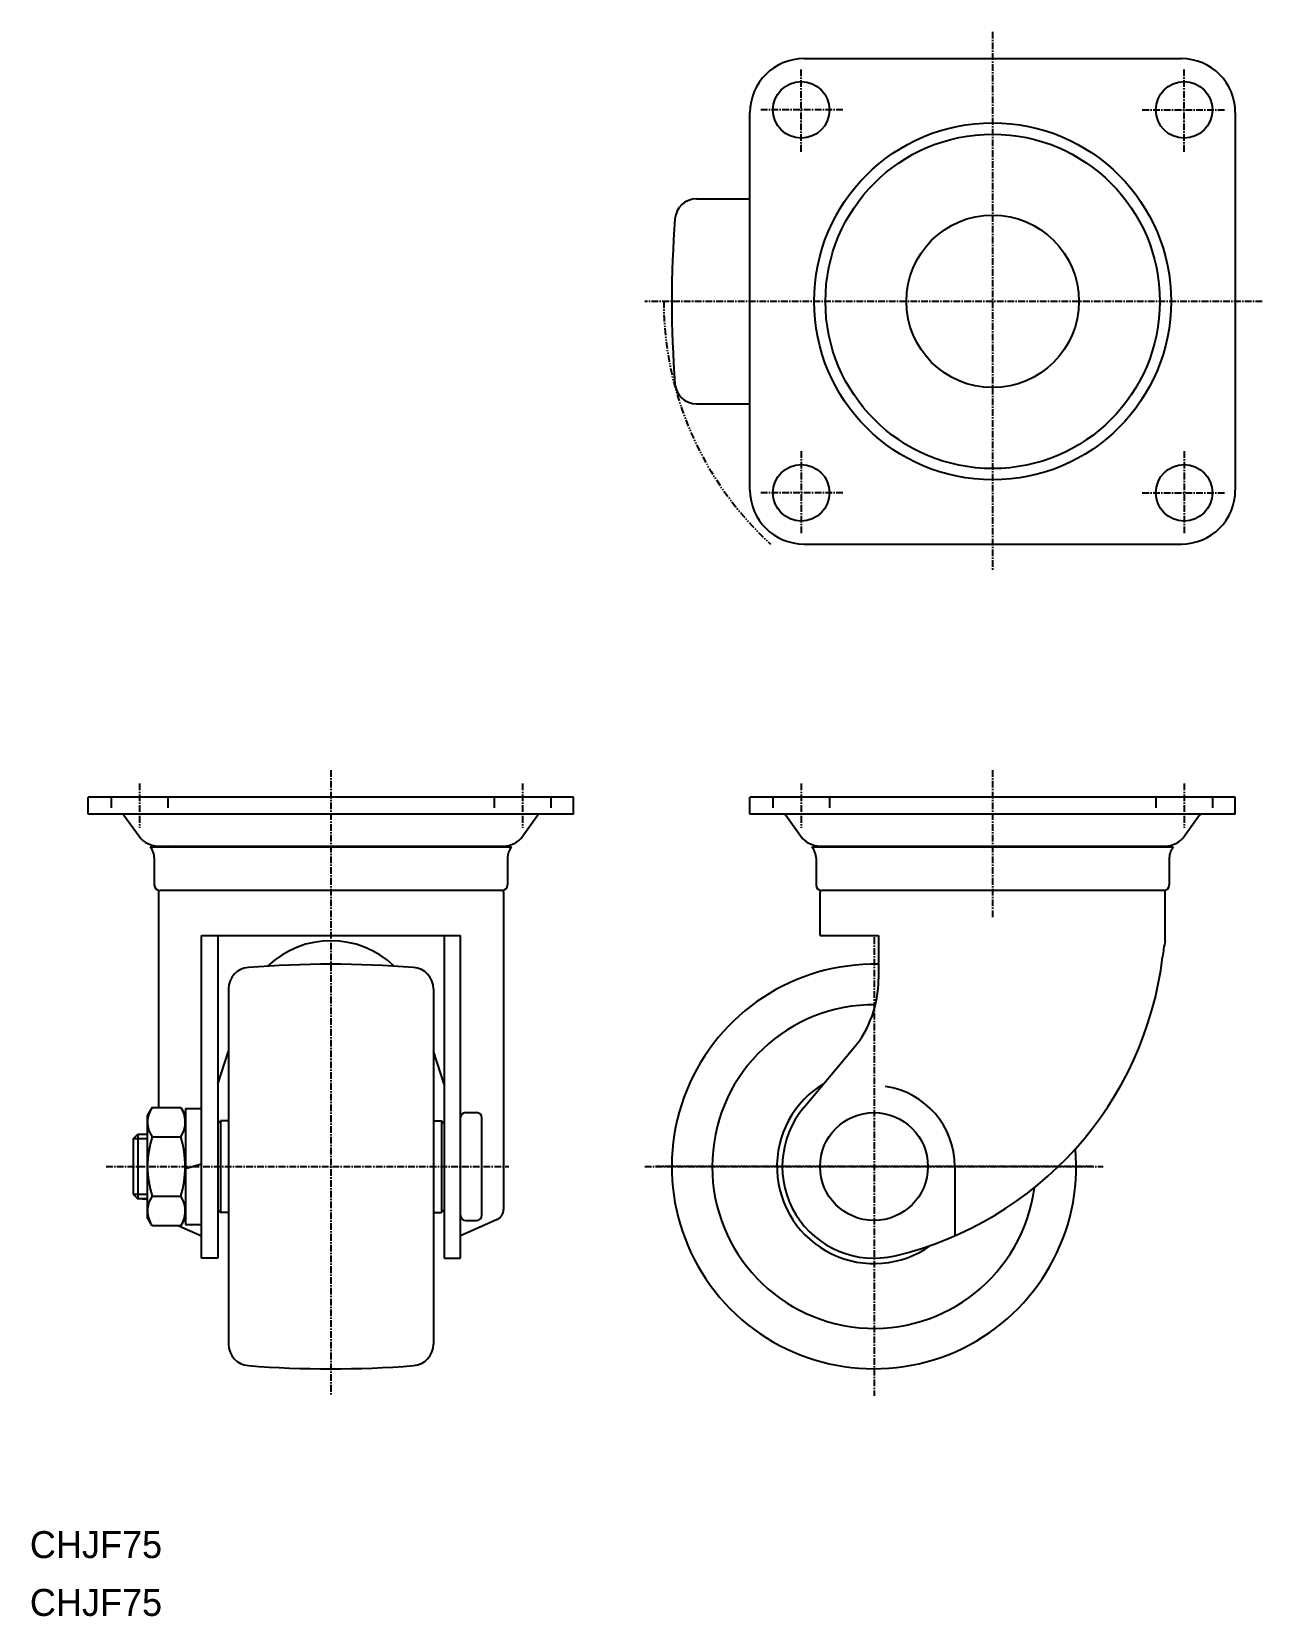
# Model space of a CAD drawing. Extents: x 0 to 229, y 0 to 294.
import ezdxf

# ---------------------------------------------------------------- set-up
doc = ezdxf.new("R2010")
doc.units = 0
for name, pattern in [('CENTER', [2, 1.25, -0.25, 0.25, -0.25]), ('DASHED', [3.5, 2, -1.5]), ('PHANTOM', [2.5, 1.25, -0.25, 0.25, -0.25, 0.25, -0.25])]:
    doc.linetypes.add(name, pattern=pattern)
doc.layers.get('0').update_dxf_attribs({"linetype": 'CONTINUOUS'})
doc.layers.add('CENTER', color=1, linetype='CENTER')

msp = doc.modelspace()

# ---------------------------------------------------------------- linework, layer by layer
at = {"color": 7, "linetype": 'CONTINUOUS'}
for p, q in [((143.53, 288.73), (213.53, 288.73)), ((133.53, 208.73), (133.53, 278.73)), ((223.53, 278.73), (223.53, 208.73)), ((123.61, 262.73), (133.53, 262.73)), ((123.61, 224.73), (133.53, 224.73)), ((143.53, 198.73), (213.53, 198.73)), ((10.83, 148.62), (10.83, 151.82)), ((100.83, 151.82), (10.83, 151.82)), ((100.83, 148.62), (100.83, 151.82)), ((133.53, 148.62), (133.53, 151.82)), ((223.53, 151.82), (133.53, 151.82)), ((223.53, 148.62), (223.53, 151.82)), ((100.83, 148.62), (10.83, 148.62)), ((17.45, 148.46), (20.25, 144.58)), ((94.21, 148.46), (91.4, 144.58)), ((223.53, 148.62), (133.53, 148.62)), ((140.15, 148.46), (142.96, 144.58)), ((216.91, 148.46), (214.11, 144.58)), ((89.33, 142.52), (22.33, 142.52)), ((23.9, 142.72), (87.76, 142.72)), ((25.74, 142.72), (25.48, 142.52)), ((85.91, 142.72), (86.17, 142.52)), ((212.03, 142.52), (145.03, 142.52)), ((146.6, 142.72), (210.46, 142.72)), ((148.45, 142.72), (148.19, 142.52)), ((208.62, 142.72), (208.88, 142.52)), ((23.08, 140.54), (23.08, 135.52)), ((88.58, 140.54), (88.58, 135.52)), ((145.78, 140.54), (145.78, 135.52)), ((211.28, 140.52), (211.28, 135.52)), ((23.83, 134.18), (23.83, 94.29)), ((87.58, 134.52), (24.08, 134.52)), ((87.83, 134.18), (87.83, 75.34)), ((146.53, 126.18), (146.53, 134.18)), ((210.28, 134.52), (146.78, 134.52)), ((210.53, 125.18), (210.53, 134.48)), ((31.83, 66.32), (31.83, 126.18)), ((31.83, 126.18), (79.83, 126.18)), ((34.83, 126.18), (34.83, 66.32)), ((76.83, 126.18), (76.83, 66.32)), ((79.83, 66.32), (79.83, 126.18)), ((146.53, 126.18), (157.37, 126.18)), ((157.37, 126.18), (157.37, 118.04)), ((36.83, 116.25), (36.83, 50.4)), ((74.83, 116.25), (74.83, 50.4)), ((34.83, 98.6), (36.83, 104.74)), ((76.83, 98.6), (74.83, 104.74)), ((143.51, 94.25), (152.69, 105.19)), ((22.67, 94.29), (21.83, 92.82)), ((22.67, 94.29), (27.98, 94.29)), ((27.98, 94.29), (28.83, 92.82)), ((28.83, 94.07), (31.83, 94.07)), ((28.83, 94.07), (28.83, 72.57)), ((21.83, 73.82), (21.83, 92.82)), ((34.83, 91.32), (35.33, 91.82)), ((34.83, 91.32), (34.83, 75.32)), ((35.33, 91.82), (35.33, 74.82)), ((36.83, 91.82), (35.33, 91.82)), ((74.83, 91.82), (76.33, 91.82)), ((76.33, 91.82), (76.33, 74.82)), ((76.83, 91.32), (76.33, 91.82)), ((76.83, 91.32), (76.83, 75.32)), ((80.83, 93.32), (82.83, 93.32)), ((83.83, 74.32), (83.83, 92.32)), ((19.13, 88.45), (20, 89.32)), ((19.13, 88.45), (19.13, 78.2)), ((20, 89.32), (21.83, 89.32)), ((20, 89.32), (20, 77.32)), ((20.83, 89.32), (21.83, 89.32)), ((22.67, 88.81), (27.98, 88.81)), ((31.83, 83.73), (28.83, 82.92)), ((171.53, 83.32), (171.53, 70.47)), ((19.13, 78.2), (20, 77.32)), ((21.83, 77.32), (20, 77.32)), ((20.83, 77.32), (21.83, 77.32)), ((22.67, 77.84), (27.98, 77.84)), ((22.67, 72.35), (21.83, 73.82)), ((27.98, 72.35), (28.83, 73.82)), ((34.83, 75.32), (35.33, 74.82)), ((36.83, 74.82), (35.33, 74.82)), ((74.83, 74.82), (76.33, 74.82)), ((76.83, 75.32), (76.33, 74.82)), ((86.64, 73.52), (79.83, 70.47)), ((27.98, 72.35), (22.67, 72.35)), ((27.61, 72.35), (31.83, 70.47)), ((28.83, 72.57), (31.83, 72.57)), ((80.83, 73.32), (82.83, 73.32)), ((34.83, 66.32), (31.83, 66.32)), ((76.83, 66.32), (79.83, 66.32))]:
    msp.add_line(p, q, dxfattribs=at)
at = {"color": 3, "linetype": 'DASHED'}
for p, q in [((15.08, 151.82), (15.08, 148.62)), ((25.58, 151.82), (25.58, 148.62)), ((86.08, 151.82), (86.08, 148.62)), ((96.58, 151.82), (96.58, 148.62)), ((137.78, 151.82), (137.78, 148.62)), ((148.28, 151.82), (148.28, 148.62)), ((208.78, 151.82), (208.78, 148.62)), ((219.28, 151.82), (219.28, 148.62))]:
    msp.add_line(p, q, dxfattribs=at)
at = {"color": 3, "linetype": 'CONTINUOUS'}
for p, q in [((21.83, 88.45), (19.13, 88.45)), ((19.13, 78.2), (21.83, 78.2))]:
    msp.add_line(p, q, dxfattribs=at)
at = {"color": 7, "linetype": 'CONTINUOUS'}
for centre, radius in [((143.03, 279.23), 5.25), ((214.03, 279.23), 5.25), ((178.53, 243.73), 33.1), ((178.53, 243.73), 31), ((178.53, 243.73), 16), ((143.03, 208.23), 5.25), ((214.03, 208.23), 5.25), ((156.53, 83.32), 10)]:
    msp.add_circle(centre, radius, dxfattribs=at)
for centre, radius, start, end in [((143.53, 278.73), 10, 90, 180), ((213.53, 278.73), 10, 0, 90), ((123.61, 258.73), 4, 90, 175.6108), ((319.03, 243.73), 200, 175.6108, 184.3892), ((123.61, 228.73), 4, 184.3892, 270), ((143.53, 208.73), 10, 180, 270), ((213.53, 208.73), 10, 270, 0), ((17.12, 148.22), 0.4, 35.9142, 90), ((94.53, 148.22), 0.4, 90, 144.0858), ((139.83, 148.22), 0.4, 35.9142, 90), ((217.24, 148.22), 0.4, 90, 144.0858), ((23.9, 147.22), 4.5, 215.9142, 270), ((87.76, 147.22), 4.5, 270, 324.0858), ((146.6, 147.22), 4.5, 215.9142, 270), ((210.46, 147.22), 4.5, 270, 324.0858), ((20.08, 140.54), 3, 0, 41.4096), ((91.58, 140.54), 3, 138.5904, 180), ((142.78, 140.54), 3, 0, 41.4096), ((214.33, 140.52), 3.04, 138.8879, 180), ((24.08, 135.52), 1, 180, 270), ((87.58, 135.52), 1, 270, 0), ((146.78, 135.52), 1, 180, 270), ((210.28, 135.52), 1, 270, 0), ((27.83, 134.18), 4, 174.7631, 180), ((83.83, 134.18), 4, 0, 5.2369), ((150.53, 134.18), 4, 174.7631, 180), ((206.53, 134.48), 4, 0, 0.9898), ((55.83, 108.18), 17, 46.3229, 133.6771), ((229.99, 120.55), 20, 166.6047, 175.3156), ((55.83, -79.18), 200, 85.6108, 94.3892), ((156.53, 83.32), 37.5, 88.7257, 5.0273), ((145.53, 130.05), 65, 283.248, 353.0523), ((40.83, 116.25), 4, 94.3892, 180), ((70.83, 116.25), 4, 0, 85.6108), ((137.37, 118.04), 20, 320, 0), ((156.53, 83.32), 30, 89.487, 352.4844), ((156.53, 83.32), 18, 120.8119, 305.7015), ((156.53, 83.32), 15, 0, 81.8483), ((156.53, 83.32), 17, 140, 283.248), ((26.68, 91.55), 4.86, 154.3842, 214.3842), ((23.97, 91.55), 4.86, 325.6158, 25.6158), ((80.83, 92.32), 1, 90, 180), ((82.83, 92.32), 1, 0, 90), ((39.98, 83.32), 18.15, 162.412, 197.588), ((10.67, 83.32), 18.15, 342.412, 17.588), ((26.68, 75.1), 4.86, 145.6158, 205.6158), ((23.97, 75.1), 4.86, 334.3842, 34.3842), ((80.83, 74.32), 1, 180, 270), ((82.83, 74.32), 1, 270, 0), ((85.83, 75.34), 2, 294.0696, 0), ((40.83, 50.4), 4, 180, 265.6108), ((70.83, 50.4), 4, 274.3892, 0), ((55.83, 245.82), 200, 265.6108, 274.3892)]:
    msp.add_arc(centre, radius, start, end, dxfattribs=at)
at = {"color": 3, "linetype": 'PHANTOM'}
msp.add_arc((178.53, 243.73), 61, 180, 227.5363, dxfattribs=at)
at = {"layer": 'CENTER', "color": 1, "linetype": 'CENTER'}
for p, q in [((178.53, 293.73), (178.53, 193.73)), ((143.03, 271.48), (143.03, 286.98)), ((214.03, 271.48), (214.03, 286.98)), ((150.78, 279.23), (135.28, 279.23)), ((206.28, 279.23), (221.78, 279.23)), ((228.53, 243.73), (114.03, 243.73)), ((143.03, 215.98), (143.03, 200.48)), ((214.03, 215.98), (214.03, 200.48)), ((150.78, 208.23), (135.28, 208.23)), ((206.28, 208.23), (221.78, 208.23)), ((55.83, 156.82), (55.83, 40.82)), ((178.53, 156.82), (178.53, 129.52)), ((20.33, 154.32), (20.33, 146.12)), ((91.33, 154.32), (91.33, 146.12)), ((143.03, 154.32), (143.03, 146.12)), ((214.03, 154.32), (214.03, 146.12)), ((156.53, 125.82), (156.53, 40.82)), ((14.13, 83.32), (88.83, 83.32)), ((114.03, 83.32), (199.03, 83.32)), ((197.03, 83.32), (116.03, 83.32))]:
    msp.add_line(p, q, dxfattribs=at)

# ---------------------------------------------------------------- texts
for p in [(0, 10.72), (0, 0)]:
    msp.add_text('CHJF75', height=5).set_placement(p)

doc.saveas('drawing.dxf')
